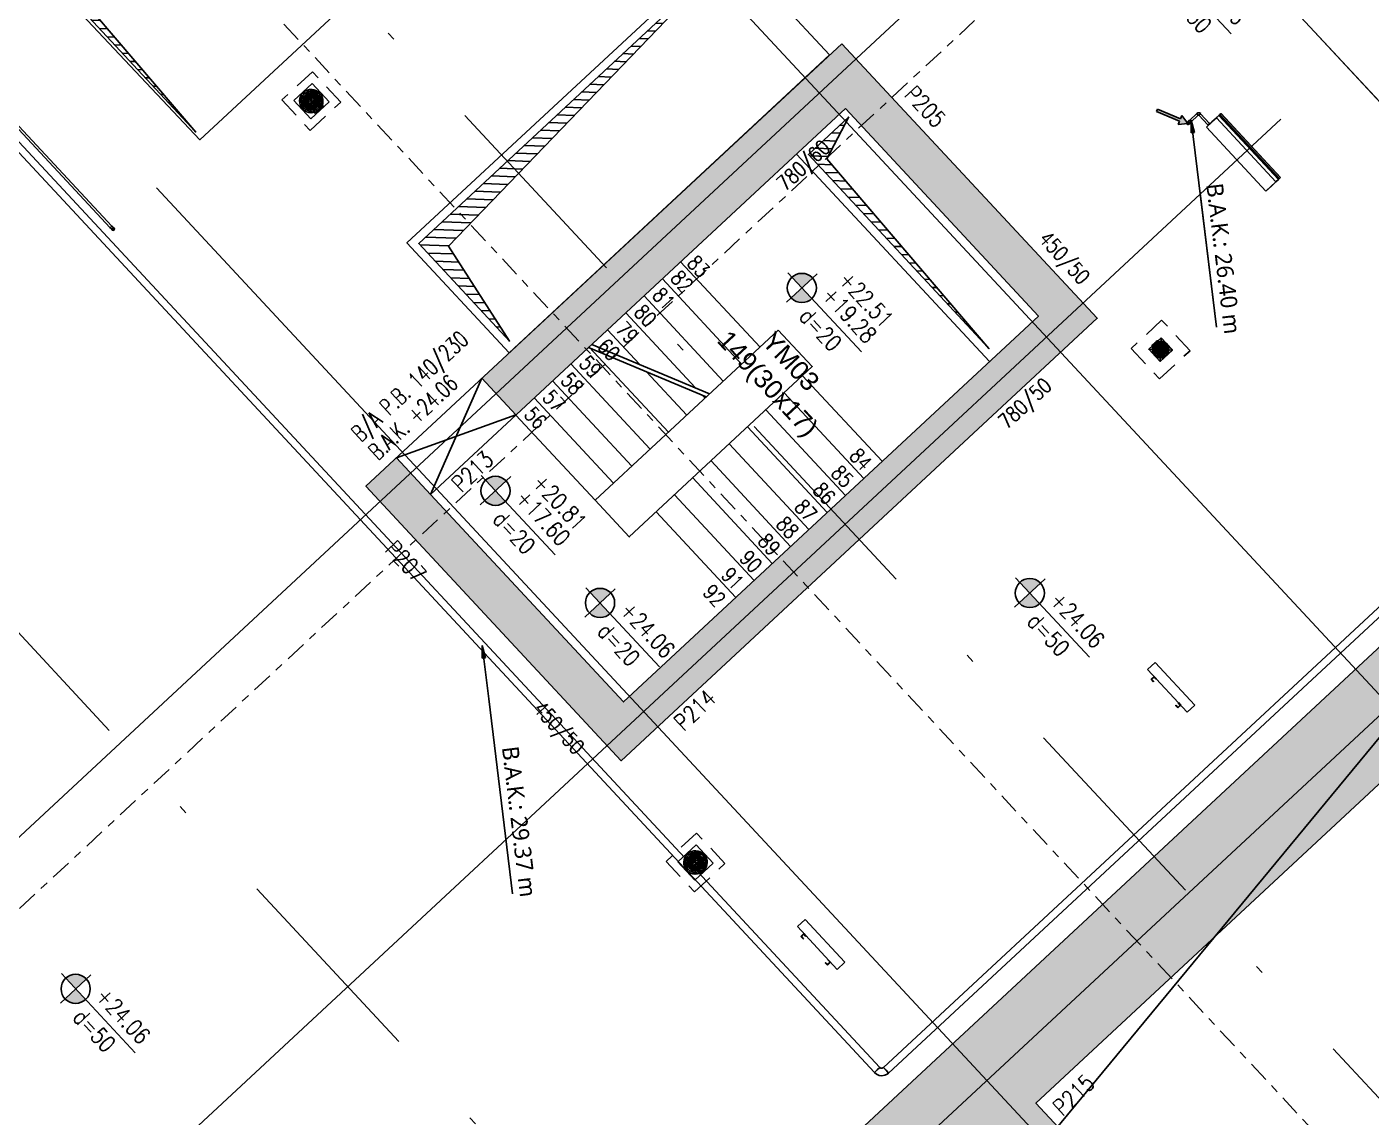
# Model space of a CAD drawing. Header units: millimetres. Extents: x 400392 to 401374, y 4543900 to 4544115.
# Drawn here: x 400494.09 to 400510.23, y 4543988.51 to 4544001.6 of the extents above; entities that cross this region are included whole.
import ezdxf
from ezdxf.enums import TextEntityAlignment as Align

# ---------------------------------------------------------------- set-up
doc = ezdxf.new("R2010")
doc.units = ezdxf.units.MM
for name, pattern in [('AKS', [3, 2.5, -0.25, 0, -0.25]), ('CENTER', [2, 1.25, -0.25, 0.25, -0.25]), ('CIZGI', [0.4, 0.25, -0.15]), ('CONTINU', [0]), ('DASHDOT2', [0.5, 0.25, -0.125, 0, -0.125]), ('HIDDEN', [0.375, 0.25, -0.125])]:
    doc.linetypes.add(name, pattern=pattern)
doc.layers.add('A-DETL', color=90, linetype='Continuous', lineweight=15)
doc.layers.add('A-DETL-GENF', color=92, linetype='Continuous', lineweight=9)
for name, color, linetype in [('aks prota', 2, 'AKS'), ('boşluk prota', 2, 'Continuous'), ('boşluk taraması prota', 252, 'Continuous'), ('kiriş prota', 6, 'Continuous'), ('kolon tarama prota', 252, 'Continuous'), ('lperde prota', 4, 'Continuous'), ('merdiven prota', 2, 'Continuous'), ('not çizgisi prota', 4, 'Continuous'), ('perde prota', 1, 'Continuous'), ('PRT-AL-TUNEL_EKSENI', 14, 'DASHDOT2'), ('PRT-MI-a_fit_drainage', 10, 'Continuous'), ('prt-s-taxis', 7, 'Continuous'), ('skesit prota', 7, 'Continuous'), ('st-s_level (kot)', 6, 'Continuous'), ('st-s_levelmark (kot işareti)', 4, 'Continuous'), ('st_s_not çizgisi', 4, 'CIZGI'), ('st_s_ölçü', 4, 'Continuous'), ('tnot prota', 4, 'Continuous'), ('tperde prota', 6, 'Continuous')]:
    doc.layers.add(name, color=color, linetype=linetype)
doc.styles.add('OLCU', font='romanstw.shx')
doc.styles.add('PRT-MI-a_Arial', font='Arial.ttf', dxfattribs={"height": 30})
doc.styles.add('Segoe UI Light_1', font='', dxfattribs={"height": 200})
doc.styles.add('tkolon', font='romanstw.shx')
doc.styles.add('TNOT', font='romanstw.shx', dxfattribs={"width": 0.8, "height": 250})
doc.styles.get('Segoe UI Light_1').set_extended_font_data('Segoe UI Light')
doc.dimstyles.new('1-50', dxfattribs={"dimtxt": 10, "dimasz": 4, "dimexe": 4, "dimexo": 8, "dimgap": 4, "dimtad": 1, "dimdec": 1, "dimrnd": 0.05, "dimzin": 9, "dimdsep": 46, "dimtxsty": 'OLCU', "dimblk1": 'OBLIQUE', "dimblk2": 'OBLIQUE', "dimsah": 1, "dimcen": 2, "dimdle": 4, "dimclrd": 4, "dimclre": 4, "dimclrt": 3, "dimadec": 1, "dimazin": 0, "dimtfac": 1, "dimtdec": 1, "dimtix": 1, "dimtmove": 2, "dimatfit": 3, "dimldrblk": 'OBLIQUE', "dimfxl": 1, "dimtvp": 1, "dimtolj": 1, "dimtzin": 1, "dimarcsym": 0})

# ---------------------------------------------------------------- blocks, each defined once
blk = doc.blocks.new('+24.06 mekanik')
at = {"layer": 'kolon tarama prota'}
for points in [[(103697, 198570), (103847, 198550), (103847, 198590)], [(103730, 198526), (103730, 198408), (103692, 198430), (103543, 198171), (103517, 198186), (103666, 198445), (103628, 198467)], [(108931, 189365), (109081, 189346), (109081, 189385)]]:
    blk.add_hatch(color=253, dxfattribs=at).paths.add_polyline_path(points, flags=0)
at = {"layer": 'kolon tarama prota', "color": 253}
for p, q in [((114612, 193587), (105112, 206663)), ((105040, 206611), (114540, 193534)), ((104508, 199552), (103659, 198935)), ((103660, 198934), (104509, 199551)), ((104524, 199530), (104509, 199551)), ((104509, 199551), (104520, 199536)), ((104520, 199536), (103670, 198919)), ((104524, 199530), (103675, 198913)), ((104529, 199524), (103679, 198907)), ((104552, 199491), (103703, 198874)), ((104520, 199536), (104564, 199475)), ((104529, 199524), (104524, 199530)), ((104552, 199491), (104529, 199524)), ((104597, 199430), (104552, 199491)), ((104564, 199475), (104595, 199433)), ((104595, 199433), (104649, 199358)), ((104649, 199358), (104597, 199430)), ((104649, 199358), (103800, 198741)), ((104649, 199358), (103800, 198741)), ((104649, 199358), (104649, 199358)), ((104210, 199070), (104210, 199070)), ((103670, 198919), (103660, 198934)), ((103660, 198934), (103675, 198913)), ((103715, 198858), (103670, 198919)), ((103675, 198913), (103679, 198907)), ((103679, 198907), (103703, 198874)), ((103761, 198785), (103632, 198691)), ((103648, 198670), (103777, 198763)), ((103703, 198874), (103747, 198813)), ((103745, 198816), (103715, 198858)), ((103800, 198741), (103745, 198816)), ((103747, 198813), (103800, 198741)), ((103762, 198793), (103758, 198790)), ((103758, 198790), (103781, 198758)), ((103781, 198758), (103758, 198790)), ((103762, 198793), (103785, 198761)), ((103785, 198761), (103762, 198793)), ((103767, 198786), (103763, 198783)), ((103767, 198786), (103763, 198783)), ((103763, 198783), (103775, 198767)), ((103775, 198767), (103763, 198783)), ((103763, 198783), (103775, 198767)), ((103775, 198767), (103763, 198783)), ((103767, 198786), (103779, 198770)), ((103779, 198770), (103767, 198786)), ((103767, 198786), (103779, 198770)), ((103779, 198770), (103767, 198786)), ((103775, 198767), (103779, 198770)), ((103775, 198767), (103779, 198770)), ((103781, 198758), (103785, 198761)), ((103800, 198741), (103800, 198741)), ((103625, 198646), (103696, 198548)), ((103631, 198693), (103649, 198668)), ((103649, 198668), (103631, 198693)), ((103718, 198564), (103647, 198662)), ((103847, 198590), (103697, 198570)), ((103697, 198570), (103847, 198550)), ((103697, 198570), (106199, 198570)), ((103847, 198550), (103847, 198590)), ((106199, 198570), (104547, 198570)), ((103666, 198445), (103517, 198186)), ((103666, 198445), (103517, 198186)), ((103543, 198171), (103692, 198430)), ((103692, 198430), (103543, 198171)), ((103730, 198526), (103628, 198467)), ((103628, 198467), (103730, 198526)), ((103628, 198467), (103666, 198445)), ((103666, 198445), (103628, 198467)), ((103692, 198430), (103730, 198408)), ((103692, 198430), (103730, 198408)), ((103694, 198547), (103705, 198532)), ((103731, 198551), (103720, 198566)), ((103730, 198408), (103730, 198526)), ((103730, 198408), (103730, 198526)), ((103517, 198186), (103543, 198171)), ((103517, 198186), (103543, 198171)), ((106407, 198014), (106245, 197896)), ((106245, 197896), (106407, 198014)), ((106326, 197946), (106334, 197936)), ((106334, 197936), (106326, 197946)), ((106326, 197946), (106326, 197946)), ((106342, 197941), (106334, 197952)), ((106334, 197952), (106342, 197941)), ((106334, 197952), (106334, 197952)), ((106334, 197936), (106334, 197936)), ((106342, 197941), (106342, 197941)), ((106360, 197917), (106352, 197928)), ((106352, 197928), (106360, 197917)), ((106352, 197928), (106352, 197928)), ((106525, 197852), (106407, 198014)), ((106407, 198014), (106525, 197852)), ((106407, 198014), (106407, 198014)), ((106457, 197933), (106447, 197925)), ((106447, 197925), (106457, 197933)), ((106447, 197925), (106447, 197925)), ((106452, 197917), (106463, 197925)), ((106463, 197925), (106452, 197917)), ((106457, 197933), (106457, 197933)), ((106463, 197925), (106463, 197925)), ((106245, 197896), (106363, 197734)), ((106363, 197734), (106245, 197896)), ((106245, 197896), (106245, 197896)), ((106302, 197870), (106273, 197849)), ((106317, 197831), (106307, 197823)), ((106307, 197823), (106317, 197831)), ((106307, 197823), (106307, 197823)), ((106312, 197815), (106323, 197823)), ((106323, 197823), (106312, 197815)), ((106312, 197815), (106312, 197815)), ((106317, 197831), (106317, 197831)), ((106323, 197823), (106323, 197823)), ((106327, 197775), (106355, 197796)), ((106342, 197849), (106331, 197841)), ((106331, 197841), (106342, 197849)), ((106331, 197841), (106331, 197841)), ((106337, 197833), (106348, 197841)), ((106348, 197841), (106337, 197833)), ((106337, 197833), (106337, 197833)), ((106342, 197849), (106342, 197849)), ((106344, 197922), (106352, 197911)), ((106352, 197911), (106344, 197922)), ((106344, 197922), (106344, 197922)), ((106348, 197841), (106348, 197841)), ((106352, 197911), (106352, 197911)), ((106366, 197867), (106355, 197859)), ((106355, 197859), (106366, 197867)), ((106355, 197859), (106355, 197859)), ((106360, 197917), (106360, 197917)), ((106361, 197898), (106369, 197887)), ((106369, 197887), (106361, 197898)), ((106361, 197898), (106361, 197898)), ((106361, 197850), (106372, 197858)), ((106372, 197858), (106361, 197850)), ((106361, 197850), (106361, 197850)), ((106363, 197734), (106525, 197852)), ((106525, 197852), (106363, 197734)), ((106366, 197867), (106366, 197867)), ((106369, 197887), (106369, 197887)), ((106378, 197893), (106370, 197903)), ((106370, 197903), (106378, 197893)), ((106370, 197903), (106370, 197903)), ((106372, 197858), (106372, 197858)), ((106378, 197893), (106378, 197893)), ((106392, 197855), (106400, 197844)), ((106400, 197844), (106392, 197855)), ((106392, 197855), (106392, 197855)), ((106409, 197897), (106398, 197889)), ((106398, 197889), (106409, 197897)), ((106398, 197889), (106398, 197889)), ((106408, 197850), (106400, 197861)), ((106400, 197861), (106408, 197850)), ((106400, 197861), (106400, 197861)), ((106400, 197844), (106400, 197844)), ((106404, 197881), (106415, 197889)), ((106415, 197889), (106404, 197881)), ((106404, 197881), (106404, 197881)), ((106408, 197850), (106408, 197850)), ((106409, 197897), (106409, 197897)), ((106410, 197831), (106418, 197820)), ((106418, 197820), (106410, 197831)), ((106410, 197831), (106410, 197831)), ((106415, 197889), (106415, 197889)), ((106426, 197826), (106418, 197837)), ((106418, 197837), (106426, 197826)), ((106418, 197837), (106418, 197837)), ((106418, 197820), (106418, 197820)), ((106433, 197915), (106422, 197907)), ((106422, 197907), (106433, 197915)), ((106422, 197907), (106422, 197907)), ((106426, 197826), (106426, 197826)), ((106428, 197899), (106439, 197907)), ((106439, 197907), (106428, 197899)), ((106428, 197899), (106428, 197899)), ((106428, 197806), (106436, 197796)), ((106436, 197796), (106428, 197806)), ((106428, 197806), (106428, 197806)), ((106433, 197915), (106433, 197915)), ((106444, 197801), (106436, 197812)), ((106436, 197812), (106444, 197801)), ((106436, 197812), (106436, 197812)), ((106436, 197796), (106436, 197796)), ((106439, 197907), (106439, 197907)), ((106444, 197801), (106444, 197801)), ((106452, 197917), (106452, 197917)), ((106525, 197852), (106525, 197852)), ((110670, 197768), (110104, 197357)), ((110104, 197357), (110670, 197768)), ((110744, 197667), (110670, 197768)), ((110670, 197768), (110744, 197667)), ((110670, 197768), (110670, 197768)), ((106363, 197734), (106363, 197734)), ((110177, 197256), (110744, 197667)), ((110744, 197667), (110177, 197256)), ((110744, 197667), (110744, 197667)), ((110651, 197600), (110618, 197576)), ((110618, 197576), (110651, 197600)), ((110618, 197576), (110621, 197572)), ((110621, 197572), (110618, 197576)), ((110618, 197576), (110618, 197576)), ((110621, 197572), (110650, 197593)), ((110650, 197593), (110621, 197572)), ((110621, 197572), (110621, 197572)), ((110673, 197560), (110645, 197540)), ((110645, 197540), (110673, 197560)), ((110645, 197540), (110648, 197536)), ((110648, 197536), (110645, 197540)), ((110645, 197540), (110645, 197540)), ((110648, 197536), (110680, 197559)), ((110680, 197559), (110648, 197536)), ((110648, 197536), (110648, 197536)), ((110650, 197593), (110673, 197560)), ((110673, 197560), (110650, 197593)), ((110650, 197593), (110650, 197593)), ((110680, 197559), (110651, 197600)), ((110651, 197600), (110680, 197559)), ((110651, 197600), (110651, 197600)), ((110673, 197560), (110673, 197560)), ((110680, 197559), (110680, 197559)), ((110104, 197357), (110177, 197256)), ((110177, 197256), (110104, 197357)), ((110104, 197357), (110104, 197357)), ((110303, 197347), (110270, 197323)), ((110270, 197323), (110303, 197347)), ((110270, 197323), (110300, 197283)), ((110300, 197283), (110270, 197323)), ((110270, 197323), (110270, 197323)), ((110277, 197322), (110306, 197343)), ((110306, 197343), (110277, 197322)), ((110301, 197290), (110277, 197322)), ((110277, 197322), (110301, 197290)), ((110277, 197322), (110277, 197322)), ((110300, 197283), (110332, 197307)), ((110332, 197307), (110300, 197283)), ((110300, 197283), (110300, 197283)), ((110329, 197311), (110301, 197290)), ((110301, 197290), (110329, 197311)), ((110301, 197290), (110301, 197290)), ((110306, 197343), (110303, 197347)), ((110303, 197347), (110306, 197343)), ((110303, 197347), (110303, 197347)), ((110306, 197343), (110306, 197343)), ((110332, 197307), (110329, 197311)), ((110329, 197311), (110332, 197307)), ((110329, 197311), (110329, 197311)), ((110332, 197307), (110332, 197307)), ((110177, 197256), (110177, 197256)), ((114612, 193587), (114540, 193534)), ((114540, 193534), (114612, 193587)), ((114576, 193561), (114612, 193587)), ((114612, 193587), (114576, 193561)), ((114533, 193490), (93146, 177952)), ((93198, 177880), (114585, 193419)), ((114559, 193454), (114533, 193490)), ((114533, 193490), (114559, 193454)), ((114585, 193419), (114533, 193490)), ((114533, 193490), (114585, 193419)), ((114540, 193534), (114576, 193561)), ((114576, 193561), (114540, 193534)), ((114585, 193419), (114559, 193454)), ((114559, 193454), (114585, 193419)), ((113229, 193225), (112662, 192813)), ((112662, 192813), (113229, 193225)), ((112736, 192712), (113302, 193123)), ((113302, 193123), (112736, 192712)), ((113302, 193123), (113229, 193225)), ((113229, 193225), (113302, 193123)), ((113229, 193225), (113229, 193225)), ((113302, 193123), (113302, 193123)), ((113209, 193056), (113177, 193032)), ((113177, 193032), (113209, 193056)), ((113177, 193032), (113180, 193028)), ((113180, 193028), (113177, 193032)), ((113177, 193032), (113177, 193032)), ((113180, 193028), (113208, 193049)), ((113208, 193049), (113180, 193028)), ((113180, 193028), (113180, 193028)), ((113232, 193016), (113203, 192996)), ((113203, 192996), (113232, 193016)), ((113203, 192996), (113206, 192992)), ((113206, 192992), (113203, 192996)), ((113203, 192996), (113203, 192996)), ((113206, 192992), (113239, 193015)), ((113239, 193015), (113206, 192992)), ((113206, 192992), (113206, 192992)), ((113208, 193049), (113232, 193016)), ((113232, 193016), (113208, 193049)), ((113208, 193049), (113208, 193049)), ((113239, 193015), (113209, 193056)), ((113209, 193056), (113239, 193015)), ((113209, 193056), (113209, 193056)), ((113232, 193016), (113232, 193016)), ((113239, 193015), (113239, 193015)), ((112662, 192813), (112736, 192712)), ((112736, 192712), (112662, 192813)), ((112662, 192813), (112662, 192813)), ((112861, 192803), (112829, 192780)), ((112829, 192780), (112861, 192803)), ((112829, 192780), (112858, 192739)), ((112858, 192739), (112829, 192780)), ((112829, 192780), (112829, 192780)), ((112836, 192778), (112864, 192799)), ((112864, 192799), (112836, 192778)), ((112859, 192746), (112836, 192778)), ((112836, 192778), (112859, 192746)), ((112836, 192778), (112836, 192778)), ((112858, 192739), (112891, 192763)), ((112891, 192763), (112858, 192739)), ((112888, 192767), (112859, 192746)), ((112859, 192746), (112888, 192767)), ((112864, 192799), (112861, 192803)), ((112861, 192803), (112864, 192799)), ((112861, 192803), (112861, 192803)), ((112864, 192799), (112864, 192799)), ((112891, 192763), (112888, 192767)), ((112888, 192767), (112891, 192763)), ((112888, 192767), (112888, 192767)), ((112891, 192763), (112891, 192763)), ((112736, 192712), (112736, 192712)), ((112858, 192739), (112858, 192739)), ((112859, 192746), (112859, 192746)), ((111857, 191801), (111614, 191624)), ((111614, 191624), (111857, 191801)), ((112033, 191558), (111857, 191801)), ((111857, 191801), (112033, 191558)), ((111857, 191801), (111857, 191801)), ((111737, 191702), (111749, 191685)), ((111749, 191685), (111737, 191702)), ((111737, 191702), (111737, 191702)), ((111757, 191691), (111745, 191707)), ((111745, 191707), (111757, 191691)), ((111745, 191707), (111745, 191707)), ((111749, 191685), (111749, 191685)), ((111757, 191691), (111757, 191691)), ((111764, 191665), (111775, 191649)), ((111775, 191649), (111764, 191665)), ((111764, 191665), (111764, 191665)), ((111783, 191655), (111772, 191671)), ((111772, 191671), (111783, 191655)), ((111772, 191671), (111772, 191671)), ((111775, 191649), (111775, 191649)), ((111783, 191655), (111783, 191655)), ((111810, 191618), (111798, 191634)), ((111798, 191634), (111810, 191618)), ((111798, 191634), (111798, 191634)), ((111897, 191651), (111881, 191639)), ((111881, 191639), (111897, 191651)), ((111881, 191639), (111881, 191639)), ((111887, 191631), (111903, 191643)), ((111903, 191643), (111887, 191631)), ((111897, 191651), (111897, 191651)), ((111903, 191643), (111903, 191643)), ((111934, 191678), (111917, 191666)), ((111917, 191666), (111934, 191678)), ((111917, 191666), (111917, 191666)), ((111923, 191658), (111940, 191669)), ((111940, 191669), (111923, 191658)), ((111923, 191658), (111923, 191658)), ((111934, 191678), (111934, 191678)), ((111940, 191669), (111940, 191669)), ((111614, 191624), (111790, 191382)), ((111790, 191382), (111614, 191624)), ((111614, 191624), (111614, 191624)), ((111723, 191525), (111707, 191513)), ((111707, 191513), (111723, 191525)), ((111707, 191513), (111707, 191513)), ((111713, 191505), (111729, 191517)), ((111729, 191517), (111713, 191505)), ((111713, 191505), (111713, 191505)), ((111723, 191525), (111723, 191525)), ((111729, 191517), (111729, 191517)), ((111760, 191551), (111744, 191540)), ((111744, 191540), (111760, 191551)), ((111744, 191540), (111744, 191540)), ((111750, 191531), (111766, 191543)), ((111766, 191543), (111750, 191531)), ((111750, 191531), (111750, 191531)), ((111760, 191551), (111760, 191551)), ((111766, 191543), (111766, 191543)), ((111797, 191578), (111780, 191566)), ((111780, 191566), (111797, 191578)), ((111780, 191566), (111780, 191566)), ((111786, 191558), (111802, 191570)), ((111802, 191570), (111786, 191558)), ((111786, 191558), (111786, 191558)), ((111790, 191629), (111802, 191612)), ((111802, 191612), (111790, 191629)), ((111790, 191629), (111790, 191629)), ((111790, 191382), (112033, 191558)), ((112033, 191558), (111790, 191382)), ((111797, 191578), (111797, 191578)), ((111802, 191612), (111802, 191612)), ((111802, 191570), (111802, 191570)), ((111810, 191618), (111810, 191618)), ((111837, 191564), (111849, 191548)), ((111849, 191548), (111837, 191564)), ((111837, 191564), (111837, 191564)), ((111861, 191625), (111844, 191613)), ((111844, 191613), (111861, 191625)), ((111844, 191613), (111844, 191613)), ((111857, 191554), (111845, 191570)), ((111845, 191570), (111857, 191554)), ((111845, 191570), (111845, 191570)), ((111849, 191548), (111849, 191548)), ((111850, 191605), (111867, 191616)), ((111867, 191616), (111850, 191605)), ((111850, 191605), (111850, 191605)), ((111857, 191554), (111857, 191554)), ((111861, 191625), (111861, 191625)), ((111863, 191528), (111875, 191512)), ((111875, 191512), (111863, 191528)), ((111863, 191528), (111863, 191528)), ((111867, 191616), (111867, 191616)), ((111883, 191517), (111871, 191534)), ((111871, 191534), (111883, 191517)), ((111871, 191534), (111871, 191534)), ((111875, 191512), (111875, 191512)), ((111883, 191517), (111883, 191517)), ((111887, 191631), (111887, 191631)), ((111890, 191491), (111902, 191475)), ((111902, 191475), (111890, 191491)), ((111890, 191491), (111890, 191491)), ((111910, 191481), (111898, 191497)), ((111898, 191497), (111910, 191481)), ((111898, 191497), (111898, 191497)), ((111902, 191475), (111902, 191475)), ((111910, 191481), (111910, 191481)), ((112033, 191558), (112033, 191558)), ((111790, 191382), (111790, 191382)), ((109081, 189385), (108931, 189365)), ((109081, 189346), (109081, 189385)), ((108931, 189365), (109081, 189346)), ((108931, 189365), (109575, 189365)), ((109575, 189365), (111933, 189365)), ((102228, 188326), (101986, 188150)), ((101986, 188150), (102228, 188326)), ((102405, 188083), (102228, 188326)), ((102228, 188326), (102405, 188083)), ((102228, 188326), (102228, 188326)), ((102273, 188252), (102237, 188226)), ((101986, 188150), (102162, 187907)), ((102162, 187907), (101986, 188150)), ((101986, 188150), (101986, 188150)), ((102109, 188227), (102121, 188210)), ((102121, 188210), (102109, 188227)), ((102109, 188227), (102109, 188227)), ((102129, 188216), (102117, 188232)), ((102117, 188232), (102129, 188216)), ((102117, 188232), (102117, 188232)), ((102121, 188210), (102121, 188210)), ((102129, 188216), (102129, 188216)), ((102135, 188190), (102147, 188174)), ((102147, 188174), (102135, 188190)), ((102135, 188190), (102135, 188190)), ((102155, 188180), (102143, 188196)), ((102143, 188196), (102155, 188180)), ((102143, 188196), (102143, 188196)), ((102147, 188174), (102147, 188174)), ((102168, 188103), (102152, 188091)), ((102152, 188091), (102168, 188103)), ((102152, 188091), (102152, 188091)), ((102155, 188180), (102155, 188180)), ((102158, 188083), (102174, 188095)), ((102174, 188095), (102158, 188083)), ((102162, 188154), (102174, 188137)), ((102174, 188137), (102162, 188154)), ((102162, 188154), (102162, 188154)), ((102168, 188103), (102168, 188103)), ((102182, 188143), (102170, 188160)), ((102170, 188160), (102182, 188143)), ((102170, 188160), (102170, 188160)), ((102174, 188137), (102174, 188137)), ((102174, 188095), (102174, 188095)), ((102182, 188143), (102182, 188143)), ((102208, 188089), (102220, 188073)), ((102220, 188073), (102208, 188089)), ((102208, 188089), (102208, 188089)), ((102232, 188150), (102216, 188138)), ((102216, 188138), (102232, 188150)), ((102216, 188138), (102216, 188138)), ((102228, 188079), (102216, 188095)), ((102216, 188095), (102228, 188079)), ((102216, 188095), (102216, 188095)), ((102222, 188130), (102238, 188142)), ((102238, 188142), (102222, 188130)), ((102222, 188130), (102222, 188130)), ((102232, 188150), (102232, 188150)), ((102238, 188142), (102238, 188142)), ((102269, 188176), (102253, 188164)), ((102253, 188164), (102269, 188176)), ((102253, 188164), (102253, 188164)), ((102259, 188156), (102275, 188168)), ((102275, 188168), (102259, 188156)), ((102259, 188156), (102259, 188156)), ((102269, 188176), (102269, 188176)), ((102275, 188168), (102275, 188168)), ((102305, 188203), (102289, 188191)), ((102289, 188191), (102305, 188203)), ((102289, 188191), (102289, 188191)), ((102295, 188183), (102311, 188195)), ((102311, 188195), (102295, 188183)), ((102295, 188183), (102295, 188183)), ((102305, 188203), (102305, 188203)), ((102311, 188195), (102311, 188195)), ((102312, 188123), (102348, 188149)), ((102095, 188050), (102079, 188038)), ((102079, 188038), (102095, 188050)), ((102079, 188038), (102079, 188038)), ((102085, 188030), (102101, 188042)), ((102101, 188042), (102085, 188030)), ((102085, 188030), (102085, 188030)), ((102095, 188050), (102095, 188050)), ((102101, 188042), (102101, 188042)), ((102132, 188076), (102115, 188065)), ((102115, 188065), (102132, 188076)), ((102115, 188065), (102115, 188065)), ((102121, 188057), (102137, 188068)), ((102137, 188068), (102121, 188057)), ((102121, 188057), (102121, 188057)), ((102132, 188076), (102132, 188076)), ((102137, 188068), (102137, 188068)), ((102158, 188083), (102158, 188083)), ((102162, 187907), (102405, 188083)), ((102405, 188083), (102162, 187907)), ((102220, 188073), (102220, 188073)), ((102228, 188079), (102228, 188079)), ((102235, 188053), (102247, 188037)), ((102247, 188037), (102235, 188053)), ((102235, 188053), (102235, 188053)), ((102255, 188043), (102243, 188059)), ((102243, 188059), (102255, 188043)), ((102243, 188059), (102243, 188059)), ((102247, 188037), (102247, 188037)), ((102255, 188043), (102255, 188043)), ((102261, 188016), (102273, 188000)), ((102273, 188000), (102261, 188016)), ((102261, 188016), (102261, 188016)), ((102281, 188006), (102270, 188022)), ((102270, 188022), (102281, 188006)), ((102270, 188022), (102270, 188022)), ((102273, 188000), (102273, 188000)), ((102281, 188006), (102281, 188006)), ((102405, 188083), (102405, 188083)), ((102162, 187907), (102162, 187907)), ((103397, 185559), (95390, 179741)), ((95405, 179719), (103413, 185537)), ((103410, 185572), (103395, 185561)), ((103414, 185535), (103429, 185545))]:
    blk.add_line(p, q, dxfattribs=at)
at = {"layer": 'kolon tarama prota', "color": 253, "flags": 128}
for points in [[(103631, 198693), (103620, 198679), (103617, 198661), (103624, 198645)], [(103648, 198663), (103648, 198666), (103649, 198668)], [(103705, 198532), (103711, 198522), (103715, 198518), (103715, 198518)], [(103741, 198537), (103738, 198541), (103732, 198550), (103731, 198551)], [(106304, 197866), (106325, 197881), (106342, 197894), (106355, 197903), (106361, 197907), (106361, 197907)], [(106352, 197850), (106344, 197868), (106346, 197887), (106357, 197904), (106361, 197907)], [(106409, 197841), (106391, 197833), (106371, 197835), (106355, 197846), (106352, 197850)], [(106409, 197841), (106405, 197838), (106394, 197830), (106378, 197818), (106358, 197804), (106353, 197800)], [(106361, 197907), (106379, 197914), (106398, 197913), (106415, 197902), (106418, 197898)], [(106418, 197898), (106425, 197880), (106424, 197860), (106413, 197844), (106409, 197841)], [(114585, 193419), (114610, 193442), (114626, 193471), (114634, 193504), (114633, 193538), (114622, 193570), (114612, 193587)], [(114540, 193534), (114546, 193518), (114543, 193502), (114533, 193490)], [(102149, 188083), (102139, 188104), (102139, 188127), (102148, 188148), (102161, 188163)], [(102161, 188163), (102165, 188165), (102176, 188173), (102194, 188186), (102216, 188202), (102240, 188220), (102241, 188220)], [(102161, 188163), (102183, 188172), (102206, 188172), (102227, 188164), (102241, 188150)], [(102241, 188150), (102251, 188129), (102251, 188106), (102242, 188084), (102229, 188070)], [(102308, 188128), (102284, 188110), (102262, 188094), (102244, 188081), (102233, 188073), (102229, 188070), (102229, 188070)], [(102229, 188070), (102207, 188061), (102184, 188060), (102163, 188069), (102149, 188083)], [(103424, 185582), (103420, 185579), (103411, 185572), (103410, 185572)], [(103429, 185545), (103438, 185552), (103443, 185555), (103443, 185555)]]:
    blk.add_lwpolyline(points, dxfattribs=at)
at = {"layer": 'kolon tarama prota', "color": 253}
for centre, radius, start, end in [((103728, 198528), 16.3, 126, 306), ((103728, 198528), 13.3, 0, 180), ((103728, 198528), 13.3, 180, 0), ((103728, 198528), 16.3, 306, 126), ((103728, 198521), 6.67, 90, 270), ((103728, 198534), 6.67, 270, 90), ((106385, 197874), 100, 126, 306), ((106385, 197874), 100, 126, 306), ((106385, 197874), 93.3, 129.0709, 212.9291), ((106385, 197874), 93.3, 129.0709, 212.9291), ((106385, 197874), 90, 126, 306), ((106385, 197874), 90, 126, 306), ((106385, 197874), 80, 129.5833, 212.4167), ((106385, 197874), 80, 129.5833, 212.4167), ((106385, 197874), 100, 306, 126), ((106385, 197874), 100, 306, 126), ((106385, 197874), 90, 306, 126), ((106385, 197874), 90, 306, 126), ((106385, 197874), 93.3, 39.0709, 122.9291), ((106385, 197874), 93.3, 39.0709, 122.9291), ((106385, 197874), 80, 39.5833, 122.4167), ((106385, 197874), 80, 39.5833, 122.4167), ((106385, 197874), 63.3, 40.5281, 121.4719), ((106385, 197874), 63.3, 40.5281, 121.4719), ((106385, 197874), 50, 41.7392, 120.2608), ((106385, 197874), 50, 41.7392, 120.2608), ((106385, 197874), 93.3, 309.0709, 32.9291), ((106385, 197874), 93.3, 309.0709, 32.9291), ((106385, 197874), 93.3, 219.0709, 302.9291), ((106385, 197874), 93.3, 219.0709, 302.9291), ((106385, 197874), 63.3, 130.5281, 211.4719), ((106385, 197874), 63.3, 130.5281, 211.4719), ((106385, 197874), 80, 219.5833, 302.4167), ((106385, 197874), 80, 219.5833, 302.4167), ((106385, 197874), 50, 131.7392, 210.2608), ((106385, 197874), 50, 131.7392, 210.2608), ((106385, 197874), 63.3, 220.5281, 301.4719), ((106385, 197874), 63.3, 220.5281, 301.4719), ((106385, 197874), 45.8, 36, 216), ((106385, 197874), 45.8, 36, 216), ((106385, 197874), 45, 0, 180), ((106385, 197874), 45, 180, 0), ((106385, 197874), 41, 36, 216), ((106385, 197874), 45.8, 216, 36), ((106385, 197874), 45.8, 216, 36), ((106385, 197874), 50, 221.7392, 300.2608), ((106385, 197874), 50, 221.7392, 300.2608), ((106385, 197874), 35, 126, 306), ((106385, 197874), 35, 126, 306), ((106385, 197874), 33.3, 134.6269, 207.3731), ((106385, 197874), 33.3, 134.6269, 207.3731), ((106385, 197874), 41, 216, 36), ((106385, 197874), 33.3, 224.6269, 297.3731), ((106385, 197874), 33.3, 224.6269, 297.3731), ((106385, 197851), 22.5, 90, 270), ((106385, 197874), 35, 306, 126), ((106385, 197874), 35, 306, 126), ((106385, 197874), 20, 140.4775, 201.5225), ((106385, 197874), 20, 140.4775, 201.5225), ((106385, 197874), 33.3, 44.6269, 117.3731), ((106385, 197874), 33.3, 44.6269, 117.3731), ((106385, 197874), 20, 230.4775, 291.5225), ((106385, 197874), 20, 230.4775, 291.5225), ((106385, 197874), 20, 50.4775, 111.5225), ((106385, 197874), 20, 50.4775, 111.5225), ((106385, 197896), 22.5, 270, 90), ((106385, 197874), 20, 320.4775, 21.5225), ((106385, 197874), 20, 320.4775, 21.5225), ((106385, 197874), 33.3, 314.6269, 27.3731), ((106385, 197874), 33.3, 314.6269, 27.3731), ((106385, 197874), 50, 311.7392, 30.2608), ((106385, 197874), 50, 311.7392, 30.2608), ((106385, 197874), 63.3, 310.5281, 31.4719), ((106385, 197874), 63.3, 310.5281, 31.4719), ((106385, 197874), 80, 309.5833, 32.4167), ((106385, 197874), 80, 309.5833, 32.4167), ((111823, 191591), 140, 128.0467, 213.9533), ((111823, 191591), 140, 128.0467, 213.9533), ((111823, 191591), 120, 128.388, 213.612), ((111823, 191591), 120, 128.388, 213.612), ((111823, 191591), 100, 126, 306), ((111823, 191591), 100, 126, 306), ((111823, 191591), 95, 129.017, 212.983), ((111823, 191591), 95, 129.017, 212.983), ((111823, 191591), 90, 126, 306), ((111823, 191591), 90, 126, 306), ((111823, 191591), 140, 38.0467, 123.9533), ((111823, 191591), 140, 38.0467, 123.9533), ((111823, 191591), 75, 129.8226, 212.1774), ((111823, 191591), 75, 129.8226, 212.1774), ((111823, 191591), 120, 38.388, 123.612), ((111823, 191591), 120, 38.388, 123.612), ((111823, 191591), 59, 0, 180), ((111823, 191591), 100, 306, 126), ((111823, 191591), 100, 306, 126), ((111823, 191591), 90, 306, 126), ((111823, 191591), 90, 306, 126), ((111823, 191591), 95, 39.017, 122.983), ((111823, 191591), 95, 39.017, 122.983), ((111823, 191591), 75, 39.8226, 122.1774), ((111823, 191591), 75, 39.8226, 122.1774), ((111823, 191591), 50, 306, 126), ((111823, 191591), 50, 306, 126), ((111823, 191591), 50, 41.7392, 120.2608), ((111823, 191591), 50, 41.7392, 120.2608), ((111823, 191621), 29.5, 270, 90), ((111823, 191591), 95, 309.017, 32.983), ((111823, 191591), 95, 309.017, 32.983), ((111823, 191591), 120, 308.388, 33.612), ((111823, 191591), 120, 308.388, 33.612), ((111823, 191591), 140, 308.0467, 33.9533), ((111823, 191591), 140, 308.0467, 33.9533), ((111823, 191591), 140, 218.0467, 303.9533), ((111823, 191591), 140, 218.0467, 303.9533), ((111823, 191591), 120, 218.388, 303.612), ((111823, 191591), 120, 218.388, 303.612), ((111823, 191591), 95, 219.017, 302.983), ((111823, 191591), 95, 219.017, 302.983), ((111823, 191591), 59, 180, 0), ((111823, 191591), 75, 219.8226, 302.1774), ((111823, 191591), 75, 219.8226, 302.1774), ((111823, 191591), 50, 126, 306), ((111823, 191591), 50, 126, 306), ((111823, 191591), 50, 131.7392, 210.2608), ((111823, 191591), 50, 131.7392, 210.2608), ((111823, 191591), 50, 221.7392, 300.2608), ((111823, 191591), 50, 221.7392, 300.2608), ((111823, 191591), 30, 135.5941, 206.4059), ((111823, 191591), 30, 135.5941, 206.4059), ((111823, 191562), 29.5, 90, 270), ((111823, 191591), 30, 225.5941, 296.4059), ((111823, 191591), 30, 225.5941, 296.4059), ((111823, 191591), 30, 45.5941, 116.4059), ((111823, 191591), 30, 45.5941, 116.4059), ((111823, 191591), 30, 315.5941, 26.4059), ((111823, 191591), 30, 315.5941, 26.4059), ((111823, 191591), 50, 311.7392, 30.2608), ((111823, 191591), 50, 311.7392, 30.2608), ((111823, 191591), 75, 309.8226, 32.1774), ((111823, 191591), 75, 309.8226, 32.1774), ((102195, 188116), 140, 38.0467, 123.9533), ((102195, 188116), 140, 38.0467, 123.9533), ((102195, 188116), 140, 128.0467, 213.9533), ((102195, 188116), 140, 128.0467, 213.9533), ((102195, 188116), 120, 128.388, 213.612), ((102195, 188116), 120, 128.388, 213.612), ((102195, 188116), 100, 126, 306), ((102195, 188116), 100, 126, 306), ((102195, 188116), 95, 129.017, 212.983), ((102195, 188116), 95, 129.017, 212.983), ((102195, 188116), 90, 126, 306), ((102195, 188116), 90, 126, 306), ((102195, 188116), 75, 129.8226, 212.1774), ((102195, 188116), 75, 129.8226, 212.1774), ((102195, 188116), 120, 38.388, 123.612), ((102195, 188116), 120, 38.388, 123.612), ((102195, 188116), 63.8, 36, 216), ((102195, 188116), 63.8, 36, 216), ((102195, 188116), 100, 306, 126), ((102195, 188116), 100, 306, 126), ((102195, 188116), 59, 0, 180), ((102195, 188116), 59, 180, 0), ((102195, 188116), 57.2, 36, 216), ((102195, 188116), 90, 306, 126), ((102195, 188116), 90, 306, 126), ((102195, 188116), 95, 39.017, 122.983), ((102195, 188116), 95, 39.017, 122.983), ((102195, 188116), 63.8, 216, 36), ((102195, 188116), 63.8, 216, 36), ((102195, 188116), 50, 126, 306), ((102195, 188116), 50, 126, 306), ((102195, 188116), 50, 131.7392, 210.2608), ((102195, 188116), 50, 131.7392, 210.2608), ((102195, 188116), 57.2, 216, 36), ((102195, 188116), 75, 39.8226, 122.1774), ((102195, 188116), 75, 39.8226, 122.1774), ((102195, 188116), 30, 135.5941, 206.4059), ((102195, 188116), 30, 135.5941, 206.4059), ((102195, 188116), 50, 306, 126), ((102195, 188116), 50, 306, 126), ((102195, 188087), 29.5, 90, 270), ((102195, 188116), 50, 41.7392, 120.2608), ((102195, 188116), 50, 41.7392, 120.2608), ((102195, 188116), 30, 225.5941, 296.4059), ((102195, 188116), 30, 225.5941, 296.4059), ((102195, 188116), 30, 45.5941, 116.4059), ((102195, 188116), 30, 45.5941, 116.4059), ((102195, 188146), 29.5, 270, 90), ((102195, 188116), 30, 315.5941, 26.4059), ((102195, 188116), 30, 315.5941, 26.4059), ((102195, 188116), 50, 311.7392, 30.2608), ((102195, 188116), 50, 311.7392, 30.2608), ((102195, 188116), 75, 309.8226, 32.1774), ((102195, 188116), 75, 309.8226, 32.1774), ((102195, 188116), 95, 309.017, 32.983), ((102195, 188116), 95, 309.017, 32.983), ((102195, 188116), 120, 308.388, 33.612), ((102195, 188116), 120, 308.388, 33.612), ((102195, 188116), 140, 308.0467, 33.9533), ((102195, 188116), 140, 308.0467, 33.9533), ((102195, 188116), 140, 218.0467, 303.9533), ((102195, 188116), 140, 218.0467, 303.9533), ((102195, 188116), 120, 218.388, 303.612), ((102195, 188116), 120, 218.388, 303.612), ((102195, 188116), 95, 219.017, 302.983), ((102195, 188116), 95, 219.017, 302.983), ((102195, 188116), 75, 219.8226, 302.1774), ((102195, 188116), 75, 219.8226, 302.1774), ((102195, 188116), 50, 221.7392, 300.2608), ((102195, 188116), 50, 221.7392, 300.2608), ((103433, 185569), 16.3, 36, 216), ((103433, 185569), 13.3, 0, 180), ((103433, 185569), 16.3, 216, 36), ((103433, 185569), 13.3, 180, 0), ((103433, 185562), 6.67, 90, 270), ((103433, 185575), 6.67, 270, 90)]:
    blk.add_arc(centre, radius, start, end, dxfattribs=at)
for centre, major_axis, ratio, start_param, end_param in [((103769, 198774), (-7.8, 10.8), 0.000021, 4.712389, 6.283185), ((103769, 198774), (-7.8, 10.8), 0.000021, 0, 1.570796), ((103769, 198774), (-7.8, 10.8), 0.000021, 3.141593, 4.712389), ((103769, 198774), (-7.8, 10.8), 0.000021, 1.570796, 3.141593), ((103636, 198654), (12.3, 8.9), 0.010242, 0, 3.141593), ((103636, 198654), (12.3, 8.9), 0.010242, 3.141593, 6.283185), ((103636, 198654), (10.8, 7.8), 0.010242, 1.570796, 3.141593), ((103636, 198654), (10.8, 7.8), 0.010242, 3.141593, 4.712389), ((103640, 198680), (-7.8, 10.8), 0.000021, 0, 1.570796), ((103640, 198680), (-7.8, 10.8), 0.000021, 4.712389, 6.283185), ((103636, 198654), (10.8, 7.8), 0.010242, 0, 1.570796), ((103636, 198654), (10.8, 7.8), 0.010242, 4.712389, 6.283185), ((103640, 198680), (-7.8, 10.8), 0.000021, 1.570796, 3.141593), ((103640, 198680), (-7.8, 10.8), 0.000021, 3.141593, 4.712389), ((103707, 198556), (13.2, 9.6), 0.010208, 1.570796, 4.712389), ((103707, 198556), (10.8, 7.8), 0.010242, 3.141593, 4.712389), ((103707, 198556), (10.8, 7.8), 0.010242, 1.570796, 3.141593), ((103707, 198556), (13.2, 9.6), 0.010208, 4.712389, 7.853982), ((103707, 198556), (10.8, 7.8), 0.010242, 4.712389, 6.283185), ((103707, 198556), (10.8, 7.8), 0.010242, 0, 1.570796), ((106300, 197812), (-26.9, 37), 0.01, 4.712389, 7.853982), ((106300, 197812), (-26.9, 37), 0.01, 1.570796, 4.712389), ((106328, 197833), (-26.9, 37), 0.01, 4.712389, 7.853982), ((106328, 197833), (-24.1, 33.1), 0.01, 4.712389, 7.853982), ((106328, 197833), (-24.1, 33.1), 0.01, 1.570796, 4.712389), ((106328, 197833), (-26.9, 37), 0.01, 1.570796, 4.712389), ((102311, 188200), (-37.5, 51.6), 0.01, 4.712389, 7.853982), ((102275, 188174), (-37.5, 51.6), 0.01, 4.712389, 7.853982), ((102275, 188174), (-33.6, 46.2), 0.01, 4.712389, 7.853982), ((102275, 188174), (-33.6, 46.2), 0.01, 1.570796, 4.712389), ((102275, 188174), (-37.5, 51.6), 0.01, 1.570796, 4.712389), ((102311, 188200), (-37.5, 51.6), 0.01, 1.570796, 4.712389), ((103405, 185548), (-9.6, 13.2), 0.004254, 4.712389, 7.853982), ((103405, 185548), (-7.8, 10.8), 0.004254, 0, 1.570796), ((103405, 185548), (-7.8, 10.8), 0.004254, 4.712389, 6.283185), ((103405, 185548), (-7.8, 10.8), 0.004254, 1.570796, 3.141593), ((103405, 185548), (-7.8, 10.8), 0.004254, 3.141593, 4.712389), ((103405, 185548), (-9.6, 13.2), 0.004254, 1.570796, 4.712389)]:
    blk.add_ellipse(centre, major_axis=major_axis, ratio=ratio, start_param=start_param, end_param=end_param, dxfattribs=at)
at = {"layer": 'kolon tarama prota', "color": 253, "style": 'Segoe UI Light_1'}
for s, p in [('B.A.K.: 26.40 m', (104481, 198656)), ('B.A.K.: 29.37 m', (110171, 189451))]:
    blk.add_text(s, height=200, dxfattribs=at).set_placement(p)
blk = doc.blocks.new('PLAN_KOT')
at = {"layer": 'st-s_levelmark (kot işareti)'}
h = blk.add_hatch(color=256, dxfattribs=at)
h.paths.add_polyline_path([(0, 17.5, 0.414214), (-17.5, 0), (0, 0)])
h.paths.add_polyline_path([(17.5, 0), (0, 0), (0, -17.5, 0.414214)])
for p, q in [((0, 25), (0, -25)), ((105, 0), (-25, 0))]:
    blk.add_line(p, q, dxfattribs=at)
blk.add_circle((0, 0), 17.5, dxfattribs=at)
at = {"layer": 'st-s_level (kot)', "color": 6, "style": 'OLCU', "width": 0.8}
for tag, p in [('KOT', (22.7, 9.8)), ('DÖŞEME_KALINLIĞI', (22.7, -27.6))]:
    blk.add_attdef(tag, p, '', height=20, dxfattribs=at)
blk = doc.blocks.new('_Oblique')
at = {"layer": 'st_s_ölçü', "lineweight": -2}
blk.add_line((-0.5, -0.5), (0.5, 0.5), dxfattribs=at)
blk = doc.blocks.new('YER SUZGECI_20x20')
at = {"color": 2}
blk.add_lwpolyline([(-20, 0), (0, 0), (0, 20), (-20, 20)], close=True, dxfattribs=at)
for points in [[(0, 20), (-20, 0)], [(-20, 20), (0, 0)]]:
    blk.add_lwpolyline(points, dxfattribs=at)
blk.add_circle((-10, 10), 7, dxfattribs=at)
blk = doc.blocks.new('Stair_Anotation')
at = {"color": 0, "style": 'PRT-MI-a_Arial'}
blk.add_attdef('M.ADI', text='', height=0.2, dxfattribs=at).set_placement((0, 0), align=Align.BOTTOM_CENTER)
blk.add_attdef('BAS.SAYI-(EN-RIHT)', text='', height=0.2, dxfattribs=at).set_placement((0, -0.08), align=Align.TOP_CENTER)

msp = doc.modelspace()

# ---------------------------------------------------------------- hatches: boundary and pattern name
at = {"layer": 'boşluk taraması prota', "ltscale": 2}
h = msp.add_hatch(dxfattribs=at)
h.set_pattern_fill('ANSI31', color=256, scale=0.03, angle=-47.076, style=0)
h.set_pattern_definition([(357.923994, (399712.70225, 4544238.76791), (0.003450452, 0.095187483), [])])
h.paths.add_polyline_path([(400494.098, 4544006.511), (400492.46, 4544004.624), (400496.122, 4544000.338), (400492.105, 4544004.657)])
h = msp.add_hatch(dxfattribs=at)
h.set_pattern_fill('ANSI31', color=256, scale=0.03, angle=-47.076, style=0)
h.set_pattern_definition([(357.923994, (399719.3947, 4544233.1138), (0.003450452, 0.095187483), [])])
h.paths.add_polyline_path([(400502.496, 4544002.442), (400499.153, 4543998.97), (400499.887, 4543997.831), (400498.798, 4543999.003)])
h = msp.add_hatch(dxfattribs=at)
h.set_pattern_fill('ANSI31', color=256, scale=0.03, angle=-47.076, style=0)
h.set_pattern_definition([(357.923994, (399724.06989, 4544234.18065), (0.003450452, 0.095187483), [])])
h.paths.add_polyline_path([(400503.96, 4544000.523), (400503.694, 4544000.018), (400505.64, 4543997.74), (400503.473, 4544000.07)])
at = {"layer": 'kolon tarama prota'}
h = msp.add_hatch(color=256, dxfattribs=at)
h.dxf.hatch_style = 1
h.paths.add_polyline_path([(400518.655, 4544000.264), (400500.21, 4544020.098), (400500.503, 4544020.37), (400499.822, 4544021.102), (400499.529, 4544020.83), (400494.625, 4544026.102), (400494.918, 4544026.374), (400494.237, 4544027.107), (400493.944, 4544026.834), (400484.811, 4544036.655), (400485.118, 4544034.122), (400516.74, 4544000.122), (400498.507, 4543983.164), (400490.437, 4543991.84), (400489.119, 4543990.614), (400489.8, 4543989.882), (400490.02, 4543990.086), (400498.225, 4543981.264), (400500.454, 4543983.337), (400500.727, 4543983.044), (400501.459, 4543983.725), (400501.188, 4543984.016), (400505.472, 4543988), (400505.743, 4543987.709), (400506.475, 4543988.39), (400506.203, 4543988.683)])
h = msp.add_hatch(color=256, dxfattribs=at)
h.dxf.hatch_style = 1
h.paths.add_polyline_path([(400506.939, 4543998.104), (400503.875, 4544001.4), (400499.555, 4543997.382), (400499.963, 4543996.942), (400503.917, 4544000.62), (400506.233, 4543998.13), (400501.253, 4543993.499), (400498.529, 4543996.428), (400498.163, 4543996.088), (400501.228, 4543992.792)])

# ---------------------------------------------------------------- linework, layer by layer
at = {"layer": 'A-DETL', "color": 1, "lineweight": 5}
msp.add_lwpolyline([(400410.498, 4544108.041), (400518.406, 4543992.016)], dxfattribs=at)
at = {"layer": 'aks prota', "ltscale": 10}
for p, q in [((400517.511, 4543985.857), (400404.515, 4544107.353)), ((400512.678, 4543981.362), (400399.682, 4544102.858)), ((400488.119, 4543986.408), (400513.655, 4544010.158)), ((400490.834, 4543983.468), (400516.371, 4544007.217)), ((400494.963, 4543979.049), (400520.499, 4544002.799))]:
    msp.add_line(p, q, dxfattribs=at)
at = {"layer": 'boşluk prota', "ltscale": 0.05}
for points in [[(400494.098, 4544006.511), (400492.46, 4544004.624), (400496.122, 4544000.338), (400492.105, 4544004.657)], [(400502.496, 4544002.442), (400499.153, 4543998.97), (400499.887, 4543997.831), (400498.798, 4543999.003)], [(400503.96, 4544000.523), (400503.694, 4544000.018), (400505.64, 4543997.74), (400503.473, 4544000.07)]]:
    msp.add_lwpolyline(points, close=True, dxfattribs=at)
at = {"layer": 'kiriş prota'}
for points in [[(400494.234, 4544006.773), (400498.387, 4544002.308), (400496.17, 4544000.246), (400491.992, 4544004.688)], [(400502.501, 4544002.584), (400503.727, 4544001.265), (400499.882, 4543997.69), (400498.656, 4543999.008)], [(400503.111, 4543997.962), (400503.52, 4543997.523), (400501.323, 4543995.48), (400500.915, 4543995.919)]]:
    msp.add_lwpolyline(points, close=True, dxfattribs=at)
msp.add_lwpolyline([(400503.332, 4544000.075), (400505.647, 4543997.585)], dxfattribs=at)
at = {"layer": 'merdiven prota', "linetype": 'HIDDEN', "ltscale": 10}
for points in [[(400502.894, 4543997.756), (400501.94, 4543998.781)], [(400502.672, 4543997.554), (400501.721, 4543998.577)], [(400502.452, 4543997.349), (400501.501, 4543998.372)], [(400502.119, 4543997.267), (400501.281, 4543998.168)], [(400501.446, 4543997.551), (400501.062, 4543997.964)], [(400500.836, 4543997.754), (400502.248, 4543997.159)], [(400501.793, 4543996.736), (400500.842, 4543997.759)], [(400500.876, 4543997.791), (400502.288, 4543997.196)], [(400501.574, 4543996.532), (400500.622, 4543997.555)], [(400501.574, 4543996.532), (400500.622, 4543997.555)], [(400499.553, 4543997.383), (400499.962, 4543996.944), (400498.529, 4543996.428), (400498.938, 4543995.989), (400499.553, 4543997.383)], [(400501.354, 4543996.328), (400500.402, 4543997.351)], [(400502.013, 4543996.941), (400501.529, 4543997.462)], [(400504.358, 4543996.387), (400503.403, 4543997.414)], [(400504.139, 4543996.182), (400503.183, 4543997.21)], [(400501.134, 4543996.123), (400500.183, 4543997.147)], [(400502.233, 4543997.145), (400502.202, 4543997.178)], [(400500.915, 4543995.919), (400499.963, 4543996.942)], [(400503.919, 4543995.978), (400502.964, 4543997.005)], [(400503.699, 4543995.774), (400502.744, 4543996.801)], [(400503.48, 4543995.569), (400502.524, 4543996.597)], [(400503.26, 4543995.365), (400502.305, 4543996.392)], [(400503.04, 4543995.161), (400502.085, 4543996.188)], [(400502.821, 4543994.957), (400501.865, 4543995.984)], [(400502.601, 4543994.752), (400501.646, 4543995.779)]]:
    msp.add_lwpolyline(points, dxfattribs=at)
at = {"layer": 'perde prota'}
msp.add_lwpolyline([(400518.655, 4544000.264), (400506.203, 4543988.683), (400506.475, 4543988.39), (400505.743, 4543987.709), (400505.472, 4543988), (400501.188, 4543984.016), (400501.459, 4543983.725), (400500.727, 4543983.044), (400500.454, 4543983.337), (400498.225, 4543981.264), (400490.02, 4543990.086), (400489.8, 4543989.882), (400489.119, 4543990.614), (400490.437, 4543991.84), (400498.507, 4543983.164), (400516.74, 4544000.122), (400485.118, 4544034.122), (400484.811, 4544036.655), (400493.944, 4544026.834)], dxfattribs=at)
for points in [[(400503.875, 4544001.4), (400506.939, 4543998.104), (400501.228, 4543992.792), (400498.163, 4543996.088)], [(400503.917, 4544000.62), (400506.233, 4543998.13), (400501.253, 4543993.499), (400498.938, 4543995.989)]]:
    msp.add_lwpolyline(points, close=True, dxfattribs=at)
at = {"layer": 'PRT-AL-TUNEL_EKSENI', "ltscale": 10}
for p, q in [((400408.067, 4544110.656), (400521.062, 4543989.16)), ((400402.099, 4544105.105), (400515.094, 4543983.61)), ((400396.131, 4544099.555), (400509.126, 4543978.059))]:
    msp.add_line(p, q, dxfattribs=at)
at = {"layer": 'PRT-MI-a_fit_drainage', "color": 2, "linetype": 'CIZGI'}
for points in [[(400497.521, 4544001.064), (400497.155, 4544000.724), (400497.495, 4544000.358), (400497.861, 4544000.698)], [(400507.712, 4543998.081), (400507.346, 4543997.741), (400507.687, 4543997.375), (400508.053, 4543997.715)], [(400502.131, 4543991.925), (400501.765, 4543991.585), (400502.106, 4543991.218), (400502.472, 4543991.559)]]:
    msp.add_lwpolyline(points, close=True, dxfattribs=at)
at = {"layer": 'skesit prota', "linetype": 'CENTER', "ltscale": 0.2}
for points in [[(400398.294, 4544107.959), (400511.876, 4543985.832)], [(400513.925, 4544009.544), (400485.767, 4543983.356)]]:
    msp.add_lwpolyline(points, dxfattribs=at)

# ---------------------------------------------------------------- block references
at = {"layer": 'A-DETL-GENF', "xscale": 0.001, "yscale": 0.001, "zscale": 0.001, "rotation": 276.9239939588385}
msp.add_blockref('+24.06 mekanik', (400298.444, 4544079.483), dxfattribs=at)
at = {"layer": 'PRT-MI-a_fit_drainage', "color": 2, "xscale": 0.01, "yscale": 0.01, "zscale": 0.01, "rotation": 222.9239939588105}
for p in [(400497.367, 4544000.716), (400507.558, 4543997.733), (400501.977, 4543991.577)]:
    msp.add_blockref('YER SUZGECI_20x20', p, dxfattribs=at)
at = {"layer": 'prt-s-taxis'}
ref = msp.add_blockref('Stair_Anotation', (400503.138, 4543997.457), dxfattribs=dict(at, xscale=-1.125, yscale=1.125, zscale=1.125, rotation=312.9239939241973))
ref.add_attrib('M.ADI', 'YM03', dxfattribs={"layer": '0', "color": 0, "height": 0.225, "rotation": 312.924, "style": 'PRT-MI-a_Arial'}).set_placement((400503.132, 4543997.464), align=Align.BOTTOM_CENTER)
ref.add_attrib('BAS.SAYI-(EN-RIHT)', '149(30x17)', dxfattribs={"layer": '0', "color": 0, "height": 0.225, "rotation": 312.924, "style": 'PRT-MI-a_Arial'}).set_placement((400503.071, 4543997.398), align=Align.TOP_CENTER)
at = {"layer": 'st-s_level (kot)', "linetype": 'CONTINU', "ltscale": 0.1, "xscale": 0.01, "yscale": 0.01, "zscale": 0.01, "rotation": 312.9239939588403}
for p, values in [((400507.832, 4544002.286), {'KOT': '+24.06', 'DÖŞEME_KALINLIĞI': 'd=50'}), ((400503.395, 4543998.468), {'KOT': '+19.28', 'DÖŞEME_KALINLIĞI': 'd=20'}), ((400499.718, 4543996.033), {'KOT': '+17.60', 'DÖŞEME_KALINLIĞI': 'd=20'}), ((400506.13, 4543994.806), {'KOT': '+24.06', 'DÖŞEME_KALINLIĞI': 'd=50'}), ((400500.973, 4543994.687), {'KOT': '+24.06', 'DÖŞEME_KALINLIĞI': 'd=20'}), ((400494.68, 4543990.054), {'KOT': '+24.06', 'DÖŞEME_KALINLIĞI': 'd=50'})]:
    msp.add_blockref('PLAN_KOT', p, dxfattribs=at).add_auto_attribs(values)

# ---------------------------------------------------------------- texts
at = {"layer": 'lperde prota', "style": 'tkolon', "width": 0.8}
for s, rotation, p in [('780/60', 42.5635, (400503.135, 4543999.687)), ('450/50', 312.5635, (400506.292, 4543999.109)), ('780/50', 42.5635, (400505.793, 4543996.829)), ('450/50', 312.5635, (400500.226, 4543993.467))]:
    msp.add_text(s, height=0.18, rotation=rotation, dxfattribs=at).set_placement(p, align=Align.MIDDLE_LEFT)
at = {"layer": 'st-s_level (kot)', "color": 6, "style": 'OLCU', "width": 0.8}
for tag, p in [('+22.51', (400503.821, 4543998.555)), ('+20.81', (400500.144, 4543996.12))]:
    msp.add_attdef(tag, p, '', height=0.2, rotation=312.924, dxfattribs=at)
at = {"layer": 'st_s_not çizgisi', "ltscale": 0.05, "style": 'tkolon', "width": 0.8}
for s, p in [('83', (400502.069, 4543998.817)), ('82', (400501.872, 4543998.635)), ('81', (400501.653, 4543998.43)), ('80', (400501.433, 4543998.226)), ('79', (400501.213, 4543998.022)), ('60', (400500.994, 4543997.817)), ('59', (400500.774, 4543997.613)), ('58', (400500.554, 4543997.409)), ('57', (400500.335, 4543997.204)), ('56', (400500.115, 4543997)), ('84', (400504.017, 4543996.501)), ('85', (400503.797, 4543996.296)), ('86', (400503.578, 4543996.092)), ('87', (400503.358, 4543995.888)), ('88', (400503.138, 4543995.683)), ('89', (400502.919, 4543995.479)), ('90', (400502.699, 4543995.275)), ('91', (400502.479, 4543995.07)), ('92', (400502.26, 4543994.866))]:
    msp.add_text(s, height=0.18, rotation=312.924, dxfattribs=at).set_placement(p, align=Align.MIDDLE_LEFT)
at = {"layer": 'tnot prota', "style": 'TNOT', "width": 0.7}
for s, p in [('B/A P.B. 140/230', (400498.037, 4543996.683)), ('B.A.K. +24.06', (400498.241, 4543996.463))]:
    msp.add_text(s, height=0.2, rotation=42.924, dxfattribs=at).set_placement(p, align=Align.MIDDLE_LEFT)
at = {"layer": 'tperde prota', "style": 'tkolon', "width": 0.8}
for s, rotation, p in [('P205', 313.3933, (400504.685, 4544000.847)), ('P213', 43.3933, (400499.24, 4543996.074)), ('P207', 313.3933, (400498.451, 4543995.386)), ('P214', 43.3933, (400501.909, 4543993.211)), ('P215', 43.3933, (400506.454, 4543988.59))]:
    msp.add_text(s, height=0.2, rotation=rotation, dxfattribs=at).set_placement(p, align=Align.MIDDLE_LEFT)

# ---------------------------------------------------------------- leaders
at = {"layer": 'not çizgisi prota'}
msp.add_leader([(400506.305, 4543988.209), (400507.556, 4543988.328), (400508.535, 4543987.275)], dimstyle='1-50', override={"dimasz": 12, "dimgap": 4, "dimtad": 0}, dxfattribs=at)

doc.saveas('drawing.dxf')
